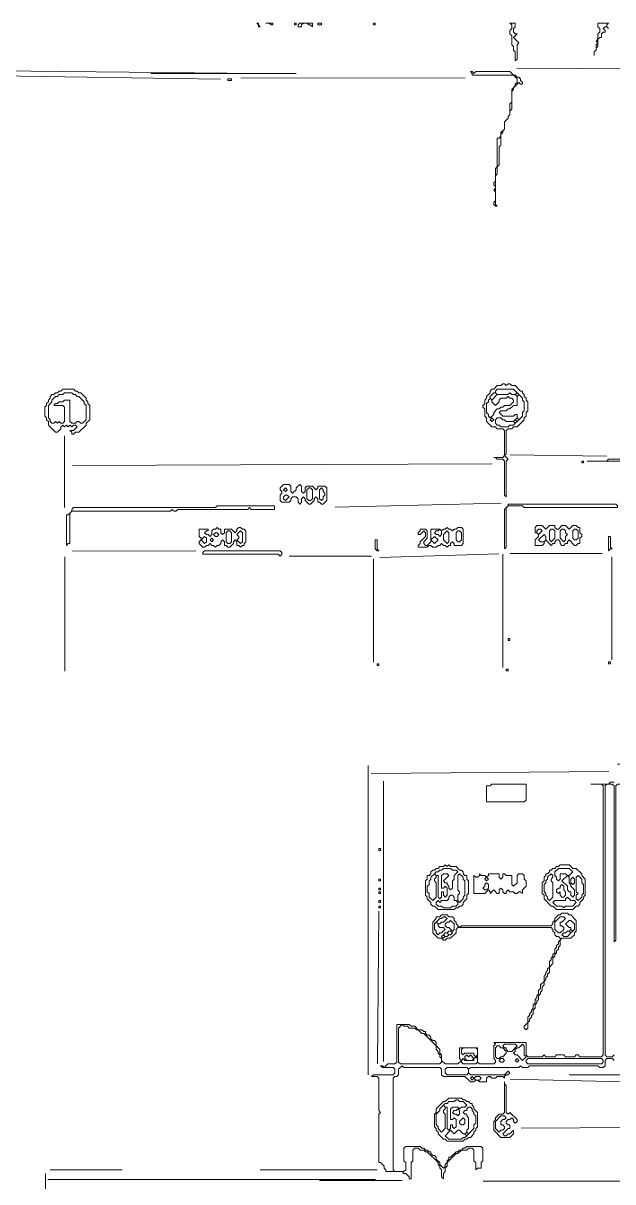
# Model space of a CAD drawing. Extents: x 12 to 2459, y 13 to 1740.
# Drawn here: x 457 to 785, y 1094 to 1740 of the extents above; entities that cross this region are included whole.
import ezdxf

# ---------------------------------------------------------------- set-up
doc = ezdxf.new("R2010")
doc.units = 0
for name, color, linetype, lineweight in [('TEXT_FALLBACK_OUTLINE', 2, 'Continuous', 0), ('TRACE_CURVE', 6, 'Continuous', 0), ('TRACE_STRAIGHT', 5, 'Continuous', 0), ('TRACE_TEXT_SYMBOL', 6, 'Continuous', 0)]:
    doc.layers.add(name, color=color, linetype=linetype, lineweight=lineweight)

msp = doc.modelspace()

# ---------------------------------------------------------------- linework, layer by layer
at = {"layer": 'TEXT_FALLBACK_OUTLINE', "color": 2}
for points in [[(602, 1483), (600, 1481), (600, 1480), (601, 1479), (601, 1478), (600, 1477), (600, 1474), (601, 1473), (605, 1473), (606, 1474), (606, 1475), (607, 1476), (609, 1476), (610, 1475), (610, 1473), (611, 1472), (612, 1473), (612, 1475), (613, 1476), (614, 1475), (614, 1474), (616, 1472), (617, 1472), (619, 1474), (619, 1475), (620, 1476), (621, 1475), (621, 1473), (622, 1473), (623, 1472), (624, 1472), (626, 1474), (626, 1481), (625, 1482), (621, 1482), (621, 1481), (620, 1480), (618, 1482), (615, 1482), (614, 1481), (614, 1479), (613, 1478), (612, 1479), (612, 1482), (611, 1483), (609, 1481), (609, 1480), (607, 1478), (606, 1479), (606, 1482), (605, 1483)], [(602, 1480), (603, 1481), (604, 1480), (603, 1479)], [(615, 1480), (616, 1481), (617, 1481), (618, 1480), (618, 1475), (617, 1474), (616, 1474), (615, 1475)], [(622, 1480), (623, 1481), (624, 1480), (624, 1479), (625, 1478), (625, 1477), (624, 1476), (624, 1475), (623, 1474), (622, 1475)], [(602, 1476), (603, 1477), (604, 1477), (605, 1476), (603, 1474), (602, 1475)], [(743, 1460), (742, 1459), (742, 1456), (743, 1456), (744, 1455), (744, 1454), (742, 1452), (742, 1449), (746, 1449), (747, 1450), (747, 1451), (748, 1452), (751, 1449), (752, 1450), (753, 1450), (753, 1451), (754, 1452), (755, 1452), (756, 1451), (756, 1450), (757, 1449), (758, 1449), (759, 1450), (760, 1450), (760, 1451), (761, 1452), (764, 1449), (765, 1449), (766, 1450), (767, 1450), (767, 1453), (768, 1454), (768, 1455), (767, 1456), (767, 1459), (766, 1459), (765, 1460), (763, 1460), (761, 1458), (759, 1460), (757, 1460), (755, 1458), (754, 1458), (753, 1459), (753, 1460), (750, 1460), (748, 1458), (746, 1460)], [(565, 1459), (564, 1458), (563, 1458), (562, 1457), (562, 1455), (561, 1454), (560, 1455), (559, 1455), (558, 1456), (559, 1457), (560, 1457), (560, 1458), (555, 1458), (555, 1454), (556, 1453), (556, 1452), (555, 1451), (555, 1450), (557, 1448), (558, 1448), (559, 1449), (560, 1449), (561, 1450), (562, 1449), (563, 1449), (564, 1448), (565, 1449), (566, 1449), (567, 1450), (567, 1451), (568, 1452), (569, 1451), (569, 1449), (570, 1449), (571, 1448), (572, 1448), (574, 1450), (574, 1451), (575, 1452), (576, 1451), (576, 1449), (577, 1449), (578, 1448), (579, 1449), (580, 1449), (580, 1450), (581, 1451), (581, 1457), (580, 1458), (579, 1458), (578, 1459), (577, 1459), (576, 1458), (576, 1457), (575, 1456), (573, 1458), (569, 1458), (569, 1456), (568, 1455), (567, 1456), (567, 1458), (566, 1458)], [(558, 1454), (559, 1453), (559, 1451), (558, 1450), (556, 1452)], [(561, 1452), (562, 1453), (563, 1452), (562, 1451)], [(563, 1455), (564, 1456), (565, 1456), (566, 1455), (565, 1454), (564, 1454)], [(570, 1456), (571, 1457), (572, 1457), (573, 1456), (573, 1451), (572, 1450), (571, 1450), (570, 1451)], [(578, 1457), (579, 1456), (579, 1451), (578, 1450), (576, 1452), (577, 1453), (577, 1454), (576, 1455)], [(693, 1459), (692, 1458), (691, 1458), (690, 1457), (689, 1458), (684, 1458), (684, 1451), (682, 1449), (681, 1449), (680, 1450), (680, 1451), (682, 1453), (682, 1457), (681, 1458), (678, 1458), (678, 1457), (677, 1456), (677, 1455), (678, 1455), (680, 1457), (681, 1456), (681, 1454), (678, 1451), (678, 1450), (677, 1449), (677, 1448), (682, 1448), (683, 1449), (684, 1449), (685, 1448), (687, 1448), (688, 1449), (689, 1449), (690, 1450), (691, 1449), (692, 1449), (693, 1448), (694, 1449), (695, 1449), (695, 1450), (696, 1451), (697, 1450), (697, 1449), (701, 1449), (702, 1450), (702, 1458), (701, 1459), (699, 1459), (698, 1458), (697, 1458), (696, 1457), (695, 1458), (694, 1458)], [(686, 1454), (688, 1452), (686, 1450), (684, 1452)], [(688, 1457), (689, 1458), (690, 1457), (690, 1455), (689, 1454), (688, 1455), (687, 1455), (686, 1456), (687, 1457)], [(693, 1457), (694, 1456), (694, 1451), (693, 1450), (691, 1452), (691, 1455)], [(698, 1456), (699, 1457), (700, 1457), (701, 1456), (701, 1452), (700, 1451), (699, 1451), (698, 1452)], [(743, 1457), (744, 1458), (745, 1458), (746, 1457), (744, 1455), (743, 1456)], [(747, 1455), (748, 1454), (748, 1452), (747, 1451), (745, 1451), (744, 1452)], [(750, 1457), (751, 1458), (752, 1458), (753, 1457), (753, 1453), (751, 1451), (750, 1452)], [(756, 1457), (757, 1458), (758, 1458), (759, 1457), (759, 1456), (760, 1455), (759, 1454), (759, 1452), (758, 1451), (756, 1453)], [(763, 1457), (764, 1458), (765, 1458), (766, 1457), (766, 1453), (765, 1452), (764, 1452), (763, 1453)], [(558, 1446), (557, 1445), (557, 1444), (599, 1444), (600, 1443), (601, 1444), (601, 1445), (600, 1446)], [(711, 1266), (711, 1265), (710, 1264), (709, 1264), (708, 1265), (708, 1255), (714, 1255), (716, 1257), (717, 1256), (717, 1255), (719, 1257), (721, 1255), (722, 1255), (722, 1257), (723, 1258), (724, 1257), (724, 1256), (725, 1255), (726, 1255), (726, 1256), (727, 1257), (728, 1256), (730, 1256), (731, 1255), (732, 1255), (733, 1256), (734, 1256), (735, 1255), (735, 1257), (737, 1259), (737, 1262), (736, 1263), (736, 1265), (735, 1266), (733, 1266), (732, 1265), (732, 1261), (730, 1259), (729, 1260), (729, 1265), (726, 1265), (725, 1266), (724, 1266), (724, 1264), (723, 1263), (722, 1264), (722, 1266), (716, 1266), (716, 1265), (715, 1264), (714, 1265), (712, 1265)], [(714, 1260), (715, 1261), (716, 1260), (716, 1258), (715, 1257), (714, 1257), (713, 1258), (714, 1259)], [(714, 1263), (715, 1264), (716, 1263), (715, 1262)]]:
    msp.add_lwpolyline(points, close=True, dxfattribs=at)
at = {"layer": 'TRACE_CURVE', "color": 6}
for points in [[(877, 1497), (783, 1497), (782, 1496), (771, 1496), (836, 1496)], [(785, 1316), (786, 1315), (786, 1228), (787, 1229), (787, 1315), (788, 1316), (791, 1316), (791, 1318), (790, 1319), (791, 1320), (791, 1322), (794, 1325), (795, 1325), (795, 1326), (794, 1327), (788, 1327)], [(786, 1317), (784, 1317), (783, 1316), (773, 1316), (779, 1316), (780, 1315), (780, 1165), (779, 1164), (767, 1164), (766, 1165), (765, 1165), (764, 1164), (759, 1164), (758, 1165), (754, 1165), (753, 1164), (748, 1164), (747, 1165), (746, 1164), (738, 1164), (737, 1165), (737, 1172), (719, 1172), (720, 1171), (719, 1170), (719, 1163), (720, 1162), (720, 1161), (719, 1160), (711, 1160), (710, 1161), (710, 1169), (700, 1169), (700, 1163), (701, 1162), (699, 1160), (692, 1160), (690, 1162), (690, 1165), (689, 1166), (689, 1168), (687, 1170), (687, 1172), (686, 1173), (685, 1173), (684, 1174), (684, 1175), (683, 1176), (682, 1176), (681, 1177), (681, 1178), (680, 1178), (679, 1179), (677, 1179), (675, 1181), (673, 1181), (672, 1182), (665, 1182), (665, 1161)], [(786, 1165), (785, 1164), (782, 1164), (781, 1165), (781, 1315), (782, 1316), (785, 1316)], [(720, 1152), (721, 1153), (724, 1153), (725, 1152), (725, 1153), (726, 1154), (727, 1154), (728, 1155), (727, 1156), (725, 1154), (706, 1154), (705, 1155), (705, 1157), (706, 1158), (733, 1158), (734, 1159), (735, 1158), (738, 1158), (739, 1159), (777, 1159), (778, 1158), (780, 1158), (781, 1159), (781, 1162), (782, 1163), (785, 1163), (786, 1162)], [(665, 1161), (664, 1160), (660, 1160), (658, 1158), (657, 1159), (656, 1159), (657, 1158), (663, 1158), (664, 1157), (664, 1155), (663, 1154), (652, 1154), (651, 1153), (654, 1153), (655, 1152), (655, 1134), (656, 1133), (655, 1132), (655, 1105), (656, 1105), (658, 1103), (658, 1102), (659, 1101), (659, 1100), (668, 1100), (669, 1099), (670, 1099), (672, 1097), (672, 1096), (673, 1096), (673, 1105), (674, 1106), (674, 1112), (675, 1113), (677, 1113), (678, 1112), (680, 1112), (681, 1111), (682, 1111), (688, 1105), (688, 1104), (689, 1103), (689, 1102), (690, 1101), (690, 1097), (691, 1096), (691, 1099), (692, 1100), (692, 1102), (693, 1103), (693, 1105), (698, 1110), (699, 1110), (701, 1112), (704, 1112), (705, 1113), (707, 1113), (708, 1112), (708, 1106), (709, 1105), (709, 1101), (710, 1102), (712, 1102), (712, 1105)], [(712, 1105), (713, 1106), (713, 1113), (712, 1114), (704, 1114), (703, 1113), (702, 1113), (701, 1112), (700, 1112), (699, 1111), (698, 1111), (695, 1108), (694, 1108), (694, 1107), (693, 1106), (693, 1105), (692, 1104), (692, 1103), (691, 1102), (689, 1104), (689, 1105), (687, 1107), (687, 1108), (686, 1109), (685, 1109), (684, 1110), (684, 1111), (683, 1111), (682, 1112), (681, 1112), (680, 1113), (679, 1113), (678, 1114), (670, 1114), (669, 1113), (669, 1106), (670, 1105), (670, 1101), (669, 1100), (664, 1100), (663, 1101), (663, 1152), (664, 1153), (665, 1153), (666, 1154), (666, 1157), (668, 1159), (669, 1158), (689, 1158), (690, 1157), (690, 1154), (691, 1153), (703, 1153), (706, 1150), (708, 1150), (709, 1151), (710, 1151), (711, 1150), (715, 1150), (715, 1152), (716, 1153), (717, 1153), (718, 1152), (720, 1152)], [(791, 1154), (761, 1154), (793, 1154)]]:
    msp.add_lwpolyline(points, dxfattribs=at)
for points in [[(668, 1182), (669, 1181), (671, 1181), (672, 1180), (675, 1180), (676, 1179), (677, 1179), (679, 1177), (680, 1177), (687, 1170), (687, 1168), (688, 1167), (688, 1166), (689, 1165), (689, 1164), (690, 1163), (690, 1161), (689, 1160), (667, 1160), (666, 1161), (666, 1180)], [(701, 1168), (702, 1169), (709, 1169), (710, 1168), (710, 1165), (709, 1164), (708, 1165), (708, 1166), (703, 1166), (702, 1165), (701, 1166)], [(720, 1169), (721, 1170), (722, 1170), (723, 1169), (724, 1169), (726, 1167), (726, 1166), (724, 1164), (723, 1164), (722, 1163), (721, 1163), (720, 1164)], [(724, 1170), (725, 1171), (731, 1171), (732, 1170), (729, 1167), (727, 1167), (726, 1168), (726, 1169), (725, 1169)], [(735, 1171), (736, 1170), (736, 1165), (737, 1164), (735, 1162), (732, 1165), (731, 1165), (730, 1166), (731, 1167), (731, 1168), (732, 1169), (733, 1169)], [(708, 1163), (709, 1164), (710, 1163), (710, 1161), (709, 1160), (702, 1160), (701, 1161), (701, 1162), (702, 1163), (703, 1162), (708, 1162)], [(703, 1164), (704, 1165), (705, 1164), (706, 1165), (708, 1163), (707, 1162), (704, 1162), (703, 1163)], [(722, 1162), (723, 1163), (724, 1163), (725, 1162), (724, 1161), (723, 1161)], [(731, 1162), (732, 1163), (733, 1162), (732, 1161)], [(737, 1162), (738, 1163), (779, 1163), (780, 1162), (780, 1161), (779, 1160), (738, 1160), (737, 1161)], [(692, 1157), (693, 1158), (704, 1158), (705, 1157), (705, 1155), (704, 1154), (693, 1154), (692, 1155)], [(706, 1152), (707, 1153), (708, 1152), (707, 1151)], [(708, 1152), (709, 1153), (711, 1153), (712, 1152), (711, 1151), (709, 1151)]]:
    msp.add_lwpolyline(points, close=True, dxfattribs=at)
at = {"layer": 'TRACE_STRAIGHT', "color": 5}
for p, q in [((356.89, 1714.37), (606.88, 1711.71)), ((399.37, 1711.29), (566.87, 1708.85)), ((528, 1712), (609, 1712)), ((731.86, 1714.53), (1030.62, 1716.22)), ((578.12, 1709.32), (703.13, 1709.53)), ((480, 1510), (480, 1470)), ((728.12, 1499.45), (781.89, 1498.75)), ((484.38, 1493.46), (718.13, 1494.34)), ((630.62, 1470.27), (723.13, 1472.6)), ((480.17, 1442.63), (480.2, 1378.87)), ((484.37, 1445.7), (553.13, 1445.96)), ((605, 1443), (651, 1443)), ((652.01, 1383.87), (652.06, 1441.38)), ((655.64, 1442.15), (721.9, 1444.29)), ((724, 1444), (724, 1381)), ((728.12, 1444.48), (779.38, 1444.42)), ((784.72, 1385.12), (784.72, 1442.63)), ((649.04, 1326.38), (649.04, 1153.88)), ((650.67, 1321.82), (783.19, 1322.96)), ((657.53, 1161.37), (657.69, 1317.63)), ((654.22, 1160.13), (655.06, 1245.13)), ((728.1, 1151.48), (791.9, 1149.94)), ((734.37, 1124.17), (938.13, 1125.22)), ((468.92, 698.87), (469.39, 1098.88)), ((472, 1101), (512, 1101)), ((589, 1101), (654, 1101)), ((470.63, 1095.64), (653.13, 1095.68)), ((622, 1095), (668, 1095)), ((713.13, 1094.6), (896.88, 1094.61))]:
    msp.add_line(p, q, dxfattribs=at)
at = {"layer": 'TRACE_TEXT_SYMBOL', "color": 6}
for points in [[(587, 1740), (588, 1739), (588, 1738), (589, 1738), (588, 1739), (588, 1740)], [(592, 1740), (594, 1740), (595, 1739), (596, 1739), (596, 1740)], [(608, 1740), (609, 1740), (609, 1739), (608, 1739)], [(611, 1740), (610, 1739), (610, 1738), (612, 1738), (612, 1739), (613, 1740), (615, 1740), (616, 1739), (617, 1739), (618, 1738), (618, 1740)], [(621, 1740), (623, 1740), (623, 1739), (621, 1739)], [(652, 1740), (653, 1740), (653, 1739), (652, 1739)], [(728, 1740), (729, 1739), (729, 1737), (728, 1736), (728, 1734), (729, 1733), (729, 1728), (730, 1727), (730, 1725), (731, 1724), (731, 1719), (732, 1720), (732, 1728), (733, 1729), (730, 1732), (732, 1734), (731, 1734), (730, 1735), (730, 1737), (731, 1738), (731, 1740)], [(777, 1740), (777, 1738), (778, 1737), (778, 1735), (777, 1734), (777, 1731), (776, 1730), (777, 1729), (776, 1728), (776, 1725), (775, 1724), (775, 1722), (775, 1724), (776, 1725), (776, 1726), (777, 1727), (777, 1731), (778, 1732), (779, 1732), (779, 1734), (780, 1735), (781, 1735), (781, 1736), (780, 1737), (781, 1738), (782, 1738), (783, 1737), (782, 1738), (782, 1739), (783, 1740)], [(571, 1709), (573, 1709), (573, 1708), (571, 1708)], [(724, 1539), (723, 1538), (721, 1538), (719, 1536), (718, 1536), (717, 1535), (717, 1534), (715, 1532), (715, 1531), (714, 1530), (714, 1528), (713, 1527), (713, 1526), (714, 1525), (714, 1521), (715, 1520), (715, 1518), (718, 1515), (720, 1515), (721, 1514), (724, 1514), (725, 1513), (725, 1499), (724, 1498), (719, 1498), (720, 1498), (721, 1497), (724, 1497), (725, 1496), (725, 1477), (726, 1476), (726, 1496), (727, 1497), (725, 1499), (726, 1500), (726, 1513), (727, 1514), (729, 1514), (730, 1515), (732, 1515), (736, 1519), (736, 1520), (737, 1521), (737, 1523), (738, 1524), (738, 1529), (737, 1530), (737, 1531), (736, 1532), (736, 1533), (735, 1534), (735, 1535), (734, 1535), (731, 1538), (729, 1538), (728, 1539), (727, 1539), (726, 1538), (725, 1539)], [(479, 1536), (478, 1535), (477, 1535), (476, 1534), (475, 1534), (474, 1533), (473, 1533), (472, 1532), (472, 1531), (471, 1530), (471, 1529), (470, 1528), (470, 1527), (469, 1526), (469, 1521), (470, 1520), (470, 1519), (471, 1518), (471, 1516), (475, 1512), (476, 1512), (478, 1514), (478, 1515), (479, 1516), (480, 1515), (481, 1516), (482, 1515), (483, 1516), (484, 1515), (485, 1516), (486, 1516), (487, 1515), (485, 1513), (483, 1513), (484, 1512), (484, 1511), (485, 1511), (486, 1512), (488, 1512), (492, 1516), (492, 1517), (494, 1519), (494, 1527), (493, 1528), (493, 1529), (492, 1530), (492, 1531), (489, 1534), (488, 1534), (487, 1535), (486, 1535), (485, 1536)], [(479, 1533), (480, 1534), (484, 1534), (485, 1533), (486, 1533), (487, 1532), (488, 1532), (491, 1529), (491, 1528), (492, 1527), (492, 1519), (490, 1517), (489, 1517), (488, 1518), (487, 1518), (486, 1517), (484, 1517), (483, 1518), (483, 1530), (480, 1530), (479, 1529), (477, 1529), (476, 1528), (475, 1528), (474, 1527), (479, 1527), (480, 1526), (480, 1518), (479, 1517), (478, 1517), (477, 1518), (476, 1517), (475, 1518), (474, 1517), (473, 1517), (472, 1518), (472, 1519), (471, 1520), (471, 1527), (473, 1529), (473, 1530), (475, 1532), (476, 1532), (477, 1533)], [(726, 1531), (727, 1532), (728, 1531), (729, 1531), (730, 1530), (730, 1529), (728, 1527), (725, 1527), (724, 1526), (723, 1526), (722, 1525), (721, 1525), (719, 1523), (719, 1522), (717, 1520), (716, 1521), (716, 1522), (715, 1523), (715, 1528), (716, 1529), (716, 1530), (717, 1531), (718, 1530), (718, 1529), (720, 1527), (722, 1529), (722, 1530), (723, 1531)], [(719, 1534), (720, 1534), (721, 1533), (718, 1530), (717, 1531), (717, 1532)], [(720, 1535), (721, 1536), (730, 1536), (732, 1534), (731, 1533), (729, 1533), (728, 1534), (727, 1533), (721, 1533), (720, 1534)], [(732, 1532), (733, 1533), (735, 1531), (735, 1530), (736, 1529), (736, 1524), (735, 1523), (735, 1521), (733, 1519), (732, 1520), (732, 1522), (731, 1522), (730, 1521), (724, 1521), (722, 1523), (723, 1524), (726, 1524), (727, 1525), (728, 1525), (730, 1527), (732, 1527)], [(731, 1533), (732, 1534), (733, 1533), (732, 1532)], [(717, 1519), (718, 1520), (719, 1519), (718, 1518)], [(720, 1519), (721, 1520), (723, 1520), (724, 1519), (725, 1519), (726, 1518), (730, 1518), (731, 1517), (730, 1516), (728, 1516), (727, 1515), (723, 1515), (722, 1516), (721, 1516), (720, 1517)], [(730, 1518), (731, 1519), (732, 1518), (731, 1517)], [(731, 1519), (732, 1520), (733, 1519), (732, 1518)], [(768, 1496), (769, 1496), (769, 1495), (768, 1495)], [(565, 1471), (564, 1470), (485, 1470), (484, 1469), (484, 1468), (482, 1466), (481, 1466), (481, 1449), (482, 1450), (483, 1450), (483, 1467), (484, 1468), (539, 1468), (540, 1469), (541, 1468), (542, 1468), (543, 1469), (582, 1469), (583, 1470), (584, 1469), (597, 1469), (597, 1471)], [(727, 1472), (727, 1471), (725, 1469), (725, 1447), (726, 1448), (726, 1470), (727, 1471), (735, 1471), (736, 1470), (788, 1470), (788, 1471), (787, 1472)], [(783, 1454), (783, 1446), (784, 1447), (785, 1447), (784, 1448), (784, 1454)], [(653, 1452), (653, 1447), (654, 1446), (655, 1446), (654, 1447), (654, 1452)], [(727, 1397), (728, 1397), (728, 1396), (727, 1396)], [(654, 1383), (655, 1383), (655, 1382), (654, 1382)], [(783, 1384), (784, 1384), (784, 1383), (783, 1383)], [(726, 1380), (727, 1380), (727, 1379), (726, 1379)], [(718, 1316), (717, 1315), (715, 1315), (715, 1306), (736, 1306), (737, 1307), (737, 1316)], [(655, 1280), (656, 1280), (656, 1279), (655, 1279)], [(692, 1271), (691, 1270), (689, 1270), (688, 1269), (687, 1269), (686, 1268), (685, 1268), (684, 1267), (684, 1266), (683, 1265), (682, 1265), (682, 1263), (681, 1262), (681, 1254), (682, 1253), (682, 1252), (684, 1250), (684, 1249), (685, 1248), (686, 1248), (688, 1246), (697, 1246), (698, 1247), (699, 1247), (700, 1248), (701, 1248), (702, 1249), (702, 1250), (704, 1252), (704, 1254), (705, 1255), (705, 1262), (704, 1263), (704, 1265), (703, 1265), (702, 1266), (702, 1267), (701, 1268), (700, 1268), (698, 1270), (695, 1270), (694, 1271), (693, 1270)], [(686, 1266), (687, 1265), (687, 1264), (686, 1263), (686, 1262), (687, 1261), (687, 1253), (685, 1251), (683, 1253), (683, 1255), (682, 1256), (682, 1259), (683, 1260), (683, 1262), (684, 1263), (684, 1264)], [(690, 1268), (691, 1269), (695, 1269), (696, 1268), (698, 1268), (699, 1267), (697, 1265), (697, 1263), (696, 1262), (696, 1258), (695, 1257), (694, 1258), (694, 1259), (693, 1260), (693, 1261), (692, 1261), (691, 1262), (694, 1265), (693, 1266), (691, 1266), (690, 1265), (690, 1258), (691, 1258), (692, 1259), (693, 1258), (693, 1254), (692, 1253), (691, 1254), (691, 1256), (690, 1256), (690, 1253), (689, 1252), (688, 1253), (688, 1265), (687, 1265), (686, 1266), (687, 1267), (688, 1267), (689, 1268)], [(699, 1265), (700, 1266), (702, 1264), (702, 1263), (703, 1262), (703, 1254), (702, 1253), (702, 1252), (700, 1250), (699, 1251), (699, 1254), (700, 1255), (700, 1256), (699, 1257)], [(756, 1271), (755, 1270), (754, 1270), (753, 1269), (752, 1269), (751, 1268), (750, 1268), (750, 1267), (749, 1266), (748, 1266), (748, 1265), (747, 1264), (747, 1262), (746, 1261), (746, 1255), (747, 1254), (747, 1252), (751, 1248), (752, 1248), (754, 1246), (763, 1246), (765, 1248), (766, 1248), (767, 1249), (767, 1250), (769, 1252), (769, 1253), (770, 1254), (770, 1263), (768, 1265), (768, 1266), (765, 1269), (763, 1269), (761, 1271)], [(751, 1266), (752, 1265), (752, 1264), (751, 1263), (751, 1262), (752, 1261), (752, 1253), (750, 1251), (749, 1252), (749, 1253), (748, 1254), (748, 1255), (747, 1256), (747, 1260), (748, 1261), (748, 1262), (749, 1263), (749, 1264)], [(755, 1269), (761, 1269), (763, 1267), (761, 1265), (760, 1265), (759, 1266), (756, 1266), (756, 1263), (755, 1262), (754, 1263), (754, 1264), (753, 1265), (753, 1267)], [(655, 1263), (656, 1263), (656, 1262), (655, 1262)], [(756, 1259), (757, 1260), (758, 1259), (758, 1257), (759, 1256), (759, 1254), (758, 1253), (757, 1253), (756, 1254), (756, 1256), (755, 1255), (754, 1256), (754, 1257), (755, 1258), (756, 1258)], [(760, 1265), (761, 1264), (761, 1261), (762, 1260), (762, 1259), (764, 1257), (764, 1254), (763, 1253), (762, 1254), (762, 1256), (761, 1256), (760, 1257), (760, 1259), (757, 1262)], [(762, 1263), (763, 1264), (764, 1263), (764, 1261), (763, 1260), (762, 1261)], [(765, 1264), (766, 1265), (768, 1263), (768, 1261), (769, 1260), (769, 1255), (768, 1254), (768, 1253), (766, 1251), (765, 1252), (765, 1254), (766, 1255), (765, 1256)], [(655, 1258), (656, 1258), (656, 1257), (655, 1257)], [(655, 1256), (656, 1256), (656, 1255), (655, 1255)], [(694, 1253), (695, 1254), (696, 1254), (697, 1253), (697, 1251), (698, 1251), (699, 1250), (699, 1249), (698, 1248), (696, 1248), (695, 1247), (691, 1247), (690, 1248), (688, 1248), (687, 1249), (687, 1250), (688, 1251), (689, 1250), (690, 1251), (693, 1251), (694, 1252)], [(759, 1252), (760, 1253), (762, 1251), (764, 1251), (765, 1250), (763, 1248), (759, 1248), (758, 1247), (757, 1248), (754, 1248), (752, 1250), (753, 1251), (759, 1251)], [(655, 1251), (656, 1251), (656, 1250), (655, 1250)], [(655, 1248), (656, 1248), (656, 1247), (655, 1247)], [(690, 1241), (691, 1242), (692, 1242), (693, 1241), (691, 1239), (690, 1239), (689, 1238), (688, 1238), (687, 1239), (689, 1241)], [(694, 1239), (695, 1240), (697, 1238), (697, 1235), (696, 1234), (694, 1236), (693, 1236), (692, 1237), (692, 1238), (693, 1239)], [(756, 1242), (758, 1242), (759, 1241), (757, 1239), (756, 1239), (756, 1237), (757, 1237), (758, 1236), (758, 1235), (756, 1233), (755, 1233), (753, 1235), (753, 1239)], [(761, 1240), (762, 1240), (764, 1238), (764, 1235), (763, 1234), (762, 1235), (762, 1236), (761, 1236), (759, 1238)], [(686, 1238), (687, 1239), (688, 1238), (688, 1237), (689, 1236), (691, 1236), (692, 1235), (690, 1233), (689, 1233), (688, 1232), (687, 1233), (687, 1234), (686, 1235)], [(693, 1233), (694, 1234), (695, 1234), (696, 1233), (695, 1232), (694, 1232)], [(759, 1233), (760, 1234), (761, 1234), (762, 1233), (760, 1231), (758, 1231), (757, 1232), (758, 1233)], [(761, 1234), (762, 1235), (763, 1234), (762, 1233)], [(690, 1231), (691, 1232), (692, 1231), (691, 1230)], [(691, 1232), (692, 1233), (693, 1233), (694, 1232), (693, 1231), (692, 1231)], [(725, 1150), (725, 1133), (724, 1132), (722, 1132), (720, 1130), (720, 1129), (719, 1128), (719, 1123), (723, 1119), (728, 1119), (730, 1121), (730, 1123), (728, 1121), (727, 1121), (726, 1120), (725, 1120), (724, 1121), (727, 1124), (728, 1124), (728, 1126), (727, 1126), (726, 1127), (726, 1128), (727, 1129), (728, 1129), (729, 1130), (730, 1129), (730, 1128), (731, 1127), (732, 1128), (732, 1129), (728, 1133), (727, 1132), (726, 1133), (726, 1148), (725, 1149)], [(694, 1141), (692, 1139), (691, 1139), (687, 1135), (687, 1133), (686, 1132), (686, 1125), (687, 1124), (687, 1123), (688, 1122), (688, 1121), (691, 1118), (692, 1118), (693, 1117), (702, 1117), (703, 1118), (704, 1118), (705, 1119), (706, 1119), (708, 1121), (708, 1122), (709, 1123), (709, 1124), (710, 1125), (710, 1133), (708, 1135), (708, 1136), (707, 1137), (707, 1138), (706, 1138), (705, 1139), (704, 1139), (703, 1140), (702, 1140), (701, 1141)], [(691, 1137), (692, 1136), (692, 1135), (691, 1134), (691, 1133), (692, 1132), (692, 1124), (690, 1122), (688, 1124), (688, 1125), (687, 1126), (687, 1132), (689, 1134), (689, 1135)], [(697, 1139), (698, 1140), (699, 1140), (700, 1139), (702, 1139), (704, 1137), (703, 1136), (701, 1136), (700, 1135), (699, 1136), (696, 1136), (695, 1135), (695, 1129), (696, 1129), (697, 1130), (698, 1129), (698, 1125), (697, 1124), (696, 1125), (696, 1126), (695, 1126), (695, 1124), (694, 1123), (693, 1124), (693, 1136), (692, 1136), (691, 1137), (692, 1138), (693, 1138), (694, 1139)], [(698, 1134), (699, 1135), (700, 1134), (700, 1132), (699, 1131), (698, 1132), (697, 1132), (696, 1133), (697, 1134)], [(702, 1130), (703, 1129), (703, 1127), (702, 1126), (701, 1126), (700, 1127), (700, 1128)], [(704, 1135), (705, 1136), (706, 1136), (707, 1135), (707, 1134), (708, 1133), (708, 1132), (709, 1131), (709, 1127), (708, 1126), (708, 1124), (705, 1121), (704, 1122), (704, 1123), (705, 1124), (705, 1130), (704, 1131), (704, 1132), (703, 1132), (702, 1133), (703, 1134), (704, 1134)], [(723, 1131), (725, 1131), (726, 1130), (725, 1129), (724, 1129), (723, 1128), (723, 1126), (724, 1126), (725, 1125), (725, 1124), (724, 1123), (723, 1123), (722, 1122), (720, 1124), (720, 1128)], [(695, 1123), (697, 1121), (699, 1123), (700, 1123), (702, 1121), (703, 1121), (704, 1120), (703, 1119), (702, 1119), (701, 1118), (694, 1118), (692, 1120)], [(703, 1121), (704, 1122), (705, 1121), (704, 1120)]]:
    msp.add_lwpolyline(points, close=True, dxfattribs=at)
for points in [[(706, 1713), (707, 1712), (707, 1711), (730, 1711), (732, 1709), (732, 1707), (731, 1706), (731, 1705), (729, 1703), (729, 1696), (728, 1695), (728, 1689), (727, 1688), (727, 1687), (725, 1685), (725, 1681), (723, 1679), (723, 1677), (722, 1676), (721, 1676), (721, 1660), (720, 1659), (720, 1652), (719, 1651), (719, 1650), (720, 1649), (720, 1648), (719, 1647), (720, 1646), (720, 1641), (719, 1640), (719, 1639), (720, 1638), (721, 1638), (720, 1639), (720, 1655), (721, 1656), (721, 1660), (722, 1661), (722, 1671), (723, 1672), (723, 1678), (724, 1679), (724, 1680), (725, 1681), (725, 1685), (727, 1687), (727, 1688), (728, 1689), (728, 1691), (729, 1692), (729, 1702), (730, 1703), (730, 1704), (733, 1707), (734, 1706), (735, 1706), (735, 1707), (734, 1708), (734, 1709), (733, 1710), (732, 1710), (731, 1711), (730, 1711)], [(730, 1711), (728, 1713), (709, 1713), (708, 1712), (707, 1713), (706, 1713)], [(757, 1244), (756, 1243), (755, 1243), (753, 1241), (753, 1240), (752, 1239), (752, 1238), (751, 1237), (701, 1237), (700, 1236), (698, 1238), (698, 1239), (697, 1240), (697, 1241), (696, 1242), (694, 1242), (693, 1243), (690, 1243), (689, 1242), (687, 1242), (687, 1241), (685, 1239), (685, 1233), (688, 1230), (690, 1230), (691, 1229), (692, 1229), (693, 1230), (695, 1230), (698, 1233), (698, 1235), (699, 1236), (751, 1236), (752, 1235), (752, 1234), (753, 1233), (753, 1232), (754, 1231), (755, 1231), (756, 1230), (756, 1229), (755, 1228), (755, 1227), (754, 1226), (754, 1225), (753, 1224), (753, 1222), (752, 1221), (752, 1220), (751, 1219), (751, 1218), (750, 1217), (750, 1214), (749, 1213), (749, 1212), (748, 1211), (748, 1210), (747, 1209), (747, 1206), (745, 1204), (745, 1202), (744, 1201), (744, 1199), (743, 1198)], [(743, 1198), (743, 1197), (742, 1196), (742, 1194), (741, 1193), (741, 1191), (740, 1190), (740, 1189), (739, 1188), (739, 1187), (738, 1186), (738, 1183), (736, 1181), (736, 1180), (737, 1179), (738, 1180), (738, 1183), (739, 1184), (739, 1185), (740, 1186), (740, 1187), (741, 1188), (741, 1190), (742, 1191), (742, 1193), (743, 1194), (743, 1195), (744, 1196), (744, 1198), (745, 1199), (745, 1200), (746, 1201), (746, 1203), (747, 1204), (747, 1206), (748, 1207), (748, 1208), (749, 1209), (749, 1210), (750, 1211), (750, 1214), (752, 1216), (752, 1219), (753, 1220), (753, 1221), (754, 1222), (754, 1223), (755, 1224), (755, 1225), (756, 1226), (756, 1229), (757, 1230), (762, 1230), (764, 1232), (764, 1233), (765, 1234), (765, 1240), (762, 1243), (761, 1243), (760, 1244), (757, 1244)]]:
    msp.add_lwpolyline(points, dxfattribs=at)

doc.saveas('drawing.dxf')
